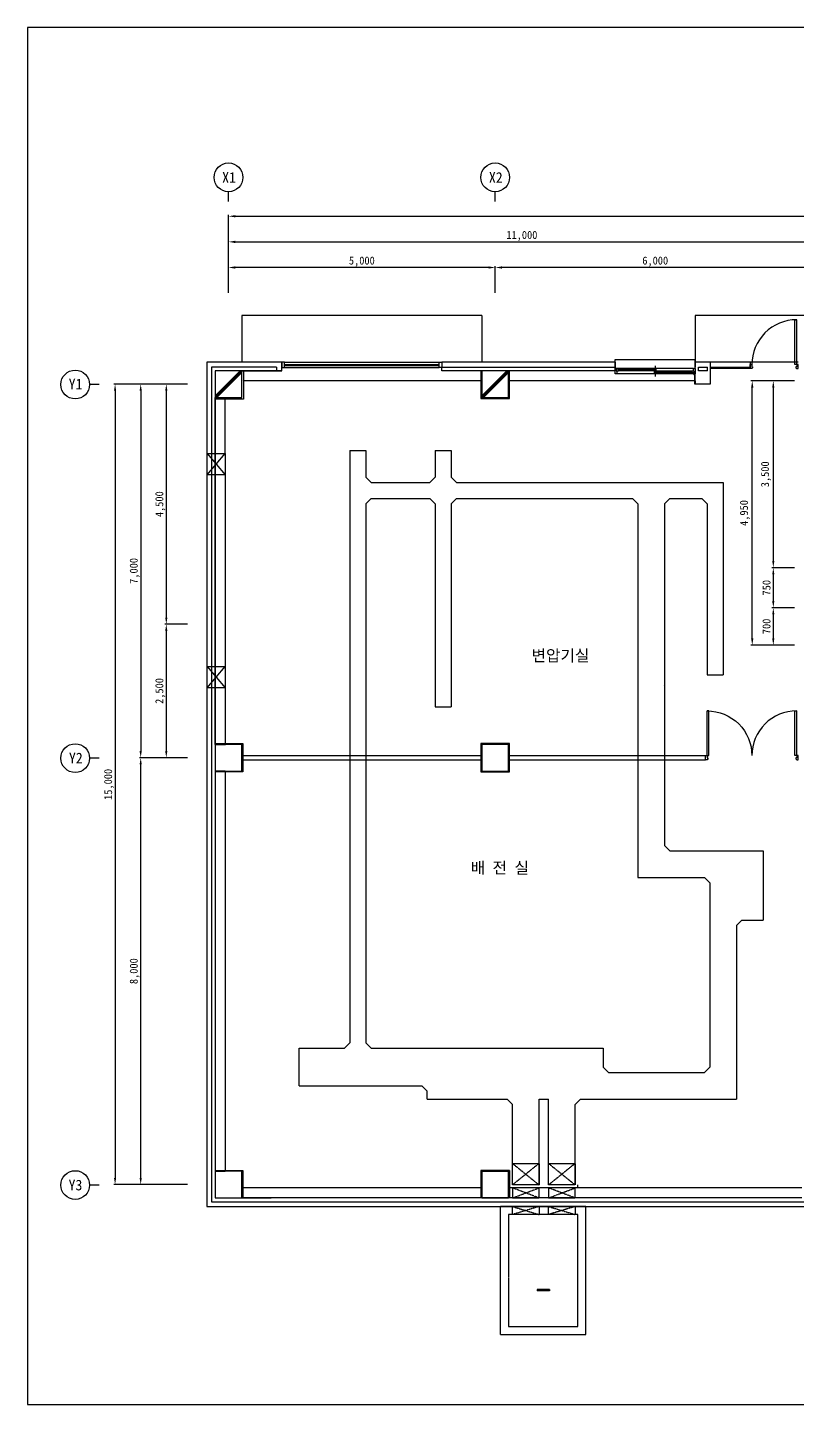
# Model space of a CAD drawing. Header units: millimetres. Extents: x 320488 to 370214, y 29749 to 97740.
# Drawn here: x 326014 to 340449, y 29749 to 55549 of the extents above; entities that cross this region are included whole.
import ezdxf
from ezdxf.enums import TextEntityAlignment as Align

# ---------------------------------------------------------------- set-up
doc = ezdxf.new("R2010")
doc.units = ezdxf.units.MM
doc.linetypes.add('HIDDEN', pattern=[0.375, 0.25, -0.125])
doc.layers.add('TX-PAPR', color=2, linetype='Continuous', plot=False)
for name, color, linetype in [('TZ-BASE', 253, 'Continuous'), ('TZ-DIMS', 1, 'Continuous'), ('TZ-LEAL', 1, 'Continuous'), ('TZ-LEAT', 3, 'Continuous')]:
    doc.layers.add(name, color=color, linetype=linetype)
doc.styles.get("Standard").update_dxf_attribs({"font": 'GulimChe.ttf'})
doc.linetypes.add('BATTINB', pattern='A,0,-0.0025,[134,GulimChe.ttf,S=0.0025,R=0,X=-0.0025,Y=0.01],-0.005,[134,GulimChe.ttf,S=0.0025,R=180,X=0.0025,Y=0.01],-0.0025', length=0.01)
doc.dimstyles.new('D50', dxfattribs={"dimscale": 50, "dimtxt": 3, "dimasz": 2.5, "dimexe": 0.5, "dimexo": 0.5, "dimgap": 0.5, "dimtad": 1, "dimdec": 0, "dimzin": 1, "dimdsep": 46, "dimlunit": 6, "dimtxsty": 'Standard', "dimcen": 1, "dimclrd": 1, "dimclre": 1, "dimclrt": 3, "dimadec": 0, "dimazin": 0, "dimtfac": 1, "dimtdec": 0, "dimtix": 1, "dimtmove": 2, "dimatfit": 3, "dimfxl": 0, "dimtvp": 2, "dimlwd": -1, "dimlwe": -1, "dimarcsym": 0})

# ---------------------------------------------------------------- blocks, each defined once
blk = doc.blocks.new('*D8')
at = {"layer": 'DEFPOINTS', "color": 0, "ltscale": 0.1}
for p in [(340782, 51533), (329782, 50551), (340782, 50551)]:
    blk.add_point(p, dxfattribs=at)
at = {"layer": 'TZ-DIMS', "color": 1, "ltscale": 0.1}
for p, q in [((329782, 50576), (329782, 51558)), ((329907, 51533), (340657, 51533)), ((340782, 50576), (340782, 51558))]:
    blk.add_line(p, q, dxfattribs=at)
for points in [[(329907, 51554), (329907, 51512), (329782, 51533)], [(340657, 51554), (340657, 51512), (340782, 51533)]]:
    blk.add_solid(points, dxfattribs=at)
at = {"layer": 'TZ-DIMS', "color": 3, "ltscale": 0.1, "insert": (335282, 51644), "char_height": 150, "attachment_point": 5}
blk.add_mtext('11,000', dxfattribs=at)
blk = doc.blocks.new('*D14')
at = {"layer": 'DEFPOINTS', "color": 0, "ltscale": 0.1}
for p in [(361782, 52013), (329782, 50551), (361782, 50551)]:
    blk.add_point(p, dxfattribs=at)
at = {"layer": 'TZ-DIMS', "color": 1, "ltscale": 0.1}
for p, q in [((329782, 50576), (329782, 52038)), ((329907, 52013), (361657, 52013)), ((361782, 50576), (361782, 52038))]:
    blk.add_line(p, q, dxfattribs=at)
for points in [[(329907, 52034), (329907, 51992), (329782, 52013)], [(361657, 52034), (361657, 51992), (361782, 52013)]]:
    blk.add_solid(points, dxfattribs=at)
at = {"layer": 'TZ-DIMS', "color": 3, "ltscale": 0.1, "insert": (345782, 52124), "char_height": 150, "attachment_point": 5}
blk.add_mtext('32,000', dxfattribs=at)
blk = doc.blocks.new('*D15')
at = {"layer": 'DEFPOINTS', "color": 0, "ltscale": 0.1}
for p in [(329036, 48868), (328616, 44368), (329036, 44368)]:
    blk.add_point(p, dxfattribs=at)
at = {"layer": 'TZ-DIMS', "color": 1, "ltscale": 0.1}
for p, q in [((329011, 48868), (328591, 48868)), ((328616, 48743), (328616, 44493)), ((329011, 44368), (328591, 44368))]:
    blk.add_line(p, q, dxfattribs=at)
for points in [[(328595, 48743), (328636, 48743), (328616, 48868)], [(328595, 44493), (328636, 44493), (328616, 44368)]]:
    blk.add_solid(points, dxfattribs=at)
at = {"layer": 'TZ-DIMS', "color": 3, "ltscale": 0.1, "insert": (328504, 46618), "char_height": 150, "attachment_point": 5, "rotation": 90}
blk.add_mtext('4,500', dxfattribs=at)
blk = doc.blocks.new('*D16')
at = {"layer": 'DEFPOINTS', "color": 0, "ltscale": 0.1}
for p in [(328136, 41868), (329036, 41868), (329036, 33868)]:
    blk.add_point(p, dxfattribs=at)
at = {"layer": 'TZ-DIMS', "color": 1, "ltscale": 0.1}
for p, q in [((329011, 41868), (328111, 41868)), ((328136, 33993), (328136, 41743)), ((329011, 33868), (328111, 33868))]:
    blk.add_line(p, q, dxfattribs=at)
for points in [[(328115, 41743), (328156, 41743), (328136, 41868)], [(328115, 33993), (328156, 33993), (328136, 33868)]]:
    blk.add_solid(points, dxfattribs=at)
at = {"layer": 'TZ-DIMS', "color": 3, "ltscale": 0.1, "insert": (328024, 37868), "char_height": 150, "attachment_point": 5, "rotation": 90}
blk.add_mtext('8,000', dxfattribs=at)
blk = doc.blocks.new('*D17')
at = {"layer": 'DEFPOINTS', "color": 0, "ltscale": 0.1}
for p in [(329036, 48868), (328136, 41868), (329036, 41868)]:
    blk.add_point(p, dxfattribs=at)
at = {"layer": 'TZ-DIMS', "color": 1, "ltscale": 0.1}
for p, q in [((329011, 48868), (328111, 48868)), ((328136, 48743), (328136, 41993)), ((329011, 41868), (328111, 41868))]:
    blk.add_line(p, q, dxfattribs=at)
for points in [[(328115, 48743), (328156, 48743), (328136, 48868)], [(328115, 41993), (328156, 41993), (328136, 41868)]]:
    blk.add_solid(points, dxfattribs=at)
at = {"layer": 'TZ-DIMS', "color": 3, "ltscale": 0.1, "insert": (328024, 45368), "char_height": 150, "attachment_point": 5, "rotation": 90}
blk.add_mtext('7,000', dxfattribs=at)
blk = doc.blocks.new('*D18')
at = {"layer": 'DEFPOINTS', "color": 0, "ltscale": 0.1}
for p in [(329036, 48868), (327656, 33868), (329036, 33868)]:
    blk.add_point(p, dxfattribs=at)
at = {"layer": 'TZ-DIMS', "color": 1, "ltscale": 0.1}
for p, q in [((329011, 48868), (327631, 48868)), ((327656, 48743), (327656, 33993)), ((329011, 33868), (327631, 33868))]:
    blk.add_line(p, q, dxfattribs=at)
for points in [[(327635, 48743), (327676, 48743), (327656, 48868)], [(327635, 33993), (327676, 33993), (327656, 33868)]]:
    blk.add_solid(points, dxfattribs=at)
at = {"layer": 'TZ-DIMS', "color": 3, "ltscale": 0.1, "insert": (327544, 41368), "char_height": 150, "attachment_point": 5, "rotation": 90}
blk.add_mtext('15,000', dxfattribs=at)
blk = doc.blocks.new('*D26')
at = {"layer": 'DEFPOINTS', "color": 0, "ltscale": 0.1}
for p in [(334782, 51053), (334782, 50551), (340782, 50551)]:
    blk.add_point(p, dxfattribs=at)
at = {"layer": 'TZ-DIMS', "color": 1, "ltscale": 0.1}
for p, q in [((334782, 50576), (334782, 51078)), ((340657, 51053), (334907, 51053)), ((340782, 50576), (340782, 51078))]:
    blk.add_line(p, q, dxfattribs=at)
for points in [[(334907, 51074), (334907, 51032), (334782, 51053)], [(340657, 51074), (340657, 51032), (340782, 51053)]]:
    blk.add_solid(points, dxfattribs=at)
at = {"layer": 'TZ-DIMS', "color": 3, "ltscale": 0.1, "insert": (337782, 51164), "char_height": 150, "attachment_point": 5}
blk.add_mtext('6,000', dxfattribs=at)
blk = doc.blocks.new('*D27')
at = {"layer": 'DEFPOINTS', "color": 0, "ltscale": 0.1}
for p in [(329782, 51053), (329782, 50551), (334782, 50551)]:
    blk.add_point(p, dxfattribs=at)
at = {"layer": 'TZ-DIMS', "color": 1, "ltscale": 0.1}
for p, q in [((329782, 50576), (329782, 51078)), ((334657, 51053), (329907, 51053)), ((334782, 50576), (334782, 51078))]:
    blk.add_line(p, q, dxfattribs=at)
for points in [[(329907, 51074), (329907, 51032), (329782, 51053)], [(334657, 51074), (334657, 51032), (334782, 51053)]]:
    blk.add_solid(points, dxfattribs=at)
at = {"layer": 'TZ-DIMS', "color": 3, "ltscale": 0.1, "insert": (332282, 51164), "char_height": 150, "attachment_point": 5}
blk.add_mtext('5,000', dxfattribs=at)
blk = doc.blocks.new('*D28')
at = {"layer": 'DEFPOINTS', "color": 0, "ltscale": 0.1}
for p in [(334782, 51053), (334782, 50551), (340782, 50551)]:
    blk.add_point(p, dxfattribs=at)
at = {"layer": 'TZ-DIMS', "color": 1, "ltscale": 0.1}
for p, q in [((334782, 50576), (334782, 51078)), ((340657, 51053), (334907, 51053)), ((340782, 50576), (340782, 51078))]:
    blk.add_line(p, q, dxfattribs=at)
for points in [[(334907, 51074), (334907, 51032), (334782, 51053)], [(340657, 51074), (340657, 51032), (340782, 51053)]]:
    blk.add_solid(points, dxfattribs=at)
at = {"layer": 'TZ-DIMS', "color": 3, "ltscale": 0.1, "insert": (337782, 51164), "char_height": 150, "attachment_point": 5}
blk.add_mtext('6,000', dxfattribs=at)
blk = doc.blocks.new('*D29')
at = {"layer": 'DEFPOINTS', "color": 0, "ltscale": 0.1}
for p in [(329782, 51053), (329782, 50551), (334782, 50551)]:
    blk.add_point(p, dxfattribs=at)
at = {"layer": 'TZ-DIMS', "color": 1, "ltscale": 0.1}
for p, q in [((329782, 50576), (329782, 51078)), ((334657, 51053), (329907, 51053)), ((334782, 50576), (334782, 51078))]:
    blk.add_line(p, q, dxfattribs=at)
for points in [[(329907, 51074), (329907, 51032), (329782, 51053)], [(334657, 51074), (334657, 51032), (334782, 51053)]]:
    blk.add_solid(points, dxfattribs=at)
at = {"layer": 'TZ-DIMS', "color": 3, "ltscale": 0.1, "insert": (332282, 51164), "char_height": 150, "attachment_point": 5}
blk.add_mtext('5,000', dxfattribs=at)
blk = doc.blocks.new('*D20')
at = {"layer": 'DEFPOINTS', "color": 0, "ltscale": 0.1}
for p in [(328744, 44368), (328616, 41868), (328744, 41868)]:
    blk.add_point(p, dxfattribs=at)
at = {"layer": 'TZ-DIMS', "color": 1, "ltscale": 0.1}
for p, q in [((328719, 44368), (328591, 44368)), ((328616, 44243), (328616, 41993)), ((328719, 41868), (328591, 41868))]:
    blk.add_line(p, q, dxfattribs=at)
for points in [[(328595, 44243), (328636, 44243), (328616, 44368)], [(328595, 41993), (328636, 41993), (328616, 41868)]]:
    blk.add_solid(points, dxfattribs=at)
at = {"layer": 'TZ-DIMS', "color": 3, "ltscale": 0.1, "insert": (328504, 43118), "char_height": 150, "attachment_point": 5, "rotation": 90}
blk.add_mtext('2,500', dxfattribs=at)
blk = doc.blocks.new('*D48')
at = {"layer": 'DEFPOINTS', "color": 0}
for p in [(340415, 48928), (339996, 45428), (340415, 45428)]:
    blk.add_point(p, dxfattribs=at)
at = {"layer": 'TZ-DIMS', "color": 1}
for p, q in [((340390, 48928), (339971, 48928)), ((339996, 48803), (339996, 45553)), ((340390, 45428), (339971, 45428))]:
    blk.add_line(p, q, dxfattribs=at)
for points in [[(339975, 48803), (340016, 48803), (339996, 48928)], [(339975, 45553), (340016, 45553), (339996, 45428)]]:
    blk.add_solid(points, dxfattribs=at)
at = {"layer": 'TZ-DIMS', "color": 3, "insert": (339860, 47178), "char_height": 150, "attachment_point": 5, "rotation": 90}
blk.add_mtext('3,500', dxfattribs=at)
blk = doc.blocks.new('*D49')
at = {"layer": 'DEFPOINTS', "color": 0}
for p in [(340415, 45428), (339996, 44678), (340415, 44678)]:
    blk.add_point(p, dxfattribs=at)
at = {"layer": 'TZ-DIMS', "color": 1}
for p, q in [((340390, 45428), (339971, 45428)), ((339996, 45303), (339996, 44803)), ((340390, 44678), (339971, 44678))]:
    blk.add_line(p, q, dxfattribs=at)
for points in [[(339975, 45303), (340016, 45303), (339996, 45428)], [(339975, 44803), (340016, 44803), (339996, 44678)]]:
    blk.add_solid(points, dxfattribs=at)
at = {"layer": 'TZ-DIMS', "color": 3, "insert": (339869, 45053), "char_height": 150, "attachment_point": 5, "rotation": 90}
blk.add_mtext('750', dxfattribs=at)
blk = doc.blocks.new('*D50')
at = {"layer": 'DEFPOINTS', "color": 0}
for p in [(340415, 44678), (339996, 43978), (340415, 43978)]:
    blk.add_point(p, dxfattribs=at)
at = {"layer": 'TZ-DIMS', "color": 1}
for p, q in [((340390, 44678), (339971, 44678)), ((339996, 44553), (339996, 44103)), ((340390, 43978), (339971, 43978))]:
    blk.add_line(p, q, dxfattribs=at)
for points in [[(339975, 44553), (340016, 44553), (339996, 44678)], [(339975, 44103), (340016, 44103), (339996, 43978)]]:
    blk.add_solid(points, dxfattribs=at)
at = {"layer": 'TZ-DIMS', "color": 3, "insert": (339869, 44328), "char_height": 150, "attachment_point": 5, "rotation": 90}
blk.add_mtext('700', dxfattribs=at)
blk = doc.blocks.new('*D51')
at = {"layer": 'DEFPOINTS', "color": 0}
for p in [(339601, 48928), (340415, 48928), (340415, 43978)]:
    blk.add_point(p, dxfattribs=at)
at = {"layer": 'TZ-DIMS', "color": 1}
for p, q in [((340390, 48928), (339576, 48928)), ((339601, 44103), (339601, 48803)), ((340390, 43978), (339576, 43978))]:
    blk.add_line(p, q, dxfattribs=at)
for points in [[(339580, 48803), (339622, 48803), (339601, 48928)], [(339580, 44103), (339622, 44103), (339601, 43978)]]:
    blk.add_solid(points, dxfattribs=at)
at = {"layer": 'TZ-DIMS', "color": 3, "insert": (339465, 46453), "char_height": 150, "attachment_point": 5, "rotation": 90}
blk.add_mtext('4,950', dxfattribs=at)

msp = doc.modelspace()

# ---------------------------------------------------------------- hatches: boundary and pattern name
at = {"layer": 'TZ-BASE', "linetype": 'BATTINB'}
h = msp.add_hatch(dxfattribs=at)
h.set_pattern_fill('_U', color=256, scale=2, angle=405, style=0, double=1, pattern_type=0)
h.set_pattern_definition([(225, (1166585.4582, -936531.555), (1.4142135624, -1.4142135624), []), (315, (1166585.4582, -936531.555), (1.4142135624, 1.4142135624), [])])
edge = h.paths.add_edge_path()
edge.add_line((338518.7, 49063.2), (338502.8, 49063.2))
edge.add_arc((338492.5, 49055), 13.2, 1.63491, 38.57879, ccw=False)
edge.add_arc((338493.1, 49055.1), 12.6, -39.46787, 1.48929, ccw=False)
edge.add_line((338502.8, 49047.1), (338518.7, 49047.1))
edge.add_line((338518.7, 49047.1), (338518.7, 49063.2))

# ---------------------------------------------------------------- linework, layer by layer
at = {"layer": 'TX-PAPR'}
msp.add_lwpolyline([(326014.2, 29749.3), (365814.2, 29749.3), (365814.2, 55549.3), (326014.2, 55549.3)], close=True, dxfattribs=at)
at = {"layer": 'TZ-BASE', "linetype": 'BATTINB'}
for p, q in [((330032.1, 50151.5), (330032.1, 49278.2)), ((334531.7, 50151.5), (330032.1, 50151.5)), ((334531.7, 50151.5), (334531.7, 49278.2)), ((340781.7, 50152.6), (338531.7, 50152.6)), ((330032, 49118.2), (329532, 48618.2)), ((330000.2, 49118.2), (329532, 48650)), ((330032, 49086.4), (329563.8, 48618.2)), ((334513.7, 49118.2), (334513.7, 48600.2)), ((335000.2, 49118.2), (334531.7, 48649.8)), ((335031.7, 49117.9), (334532, 48618.2)), ((335031.7, 49086.1), (334563.8, 48618.2)), ((335049.7, 48600.2), (335049.7, 49118.2)), ((338518.7, 49063.2), (338518.7, 48874.2)), ((334513.7, 48600.2), (335049.7, 48600.2)), ((329382, 47567.2), (329722, 47167.2)), ((329382, 47167.2), (329722, 47567.2)), ((329382, 43578.7), (329722, 43178.7)), ((329382, 43178.7), (329722, 43578.7)), ((329532, 42136.2), (330050, 42136.2)), ((330050, 42136.2), (330050, 41600.2)), ((330050, 41600.2), (329532, 41600.2)), ((329532, 34136.2), (330052, 34136.2)), ((330050, 34136.2), (330050, 33618.2)), ((335049.7, 34135.9), (334513.7, 34135.9)), ((334514.3, 34135.9), (335050.3, 34135.9)), ((334514.3, 34135.9), (334514.3, 33618.2)), ((335049.7, 34135.9), (335049.7, 33862.2)), ((335050.3, 34135.9), (335050.3, 33618.2))]:
    msp.add_line(p, q, dxfattribs=at)
at = {"layer": 'TZ-BASE'}
for p, q in [((338531.7, 50152.6), (338531.7, 49277.7)), ((329374, 49278.2), (329374, 33458.2)), ((330781.7, 49278.2), (329374, 49278.2)), ((330831.7, 49278.2), (333731.7, 49278.2)), ((337031.7, 49278.2), (333781.7, 49278.2)), ((337031.7, 49328.2), (338531.7, 49328.2)), ((337031.7, 49163.2), (337031.7, 49328.2)), ((337031.7, 49128.2), (337031.7, 49278.2)), ((337031.7, 49278.2), (337031.7, 49128.2)), ((338531.7, 49163.2), (338531.7, 49328.2)), ((340463.7, 49278.2), (338531.7, 49278.2)), ((329464, 49188.2), (329464, 33548.2)), ((330681.7, 49188.2), (329464, 49188.2)), ((329532, 49118.2), (329532, 41743.2)), ((330781.7, 49118.2), (329532, 49118.2)), ((330681.7, 49188.2), (330681.7, 49118.2)), ((330831.7, 49238.2), (333731.7, 49238.2)), ((330831.7, 49218.2), (333731.7, 49218.2)), ((330831.7, 49178.2), (333731.7, 49178.2)), ((333781.7, 49188.2), (337031.7, 49188.2)), ((333781.7, 49118.2), (333781.7, 49178.2)), ((335031.7, 49118.2), (333781.7, 49118.2)), ((338501.8, 49163.2), (337049.2, 49163.2)), ((337052.4, 49158.5), (337090.4, 49158.5)), ((337052.4, 49158.5), (337052.4, 49118.5)), ((337052.4, 49118.5), (337090.4, 49118.5)), ((338514.4, 49063.2), (337061.7, 49063.2)), ((337090.4, 49143.1), (337084.9, 49141.3)), ((337084.9, 49134.9), (337084.9, 49141.3)), ((337090.4, 49133.1), (337084.9, 49134.9)), ((337086.9, 49136.1), (337086.9, 49140.1)), ((337767.7, 49140.1), (337086.9, 49140.1)), ((337767.7, 49136.1), (337086.9, 49136.1)), ((337090.4, 49158.5), (337090.4, 49143.1)), ((337764.3, 49158.5), (337090.4, 49158.5)), ((337090.4, 49143.9), (337093.2, 49142.5)), ((337090.4, 49132.3), (337093.2, 49133.7)), ((337090.4, 49133.1), (337090.4, 49118.5)), ((337764.3, 49118.5), (337090.4, 49118.5)), ((337093.2, 49142.5), (337093.7, 49141.5)), ((337093.2, 49133.7), (337093.7, 49134.7)), ((337093.7, 49141.5), (337094.2, 49140.1)), ((337093.7, 49134.7), (337094.2, 49136.1)), ((337761, 49141.5), (337760.4, 49140.1)), ((337761, 49134.7), (337760.4, 49136.1)), ((337761.5, 49142.5), (337761, 49141.5)), ((337761.5, 49133.7), (337761, 49134.7)), ((337764.3, 49143.9), (337761.5, 49142.5)), ((337764.3, 49132.3), (337761.5, 49133.7)), ((337799.3, 49158.5), (337764.3, 49158.5)), ((337764.3, 49143.1), (337764.3, 49158.5)), ((337764.3, 49143.1), (337769.8, 49141.3)), ((337764.3, 49133.1), (337769.8, 49134.9)), ((337764.3, 49118.5), (337764.3, 49133.1)), ((337799.3, 49118.5), (337764.3, 49118.5)), ((337764.3, 49108), (337799.3, 49108)), ((337764.3, 49108), (337764.3, 49068)), ((337764.3, 49068), (337799.3, 49068)), ((337767.7, 49136.1), (337767.7, 49140.1)), ((337769.8, 49134.9), (337769.8, 49141.3)), ((337781.7, 49213.2), (337781.7, 49013.2)), ((337799.3, 49093.3), (337793.7, 49091.6)), ((337793.7, 49091.6), (337793.7, 49085.1)), ((337799.3, 49083.3), (337793.7, 49085.1)), ((337795.8, 49090.3), (338476.6, 49090.3)), ((337795.8, 49090.3), (337795.8, 49086.3)), ((337795.8, 49086.3), (338476.6, 49086.3)), ((337799.3, 49118.5), (337799.3, 49158.5)), ((338473.1, 49108), (337799.3, 49108)), ((337799.3, 49108), (337799.3, 49093.3)), ((337799.3, 49094.1), (337802, 49092.7)), ((337799.3, 49082.5), (337802, 49083.9)), ((337799.3, 49083.3), (337799.3, 49068)), ((338473.1, 49068), (337799.3, 49068)), ((337802, 49092.7), (337802.5, 49091.8)), ((337802, 49083.9), (337802.5, 49084.9)), ((337802.5, 49091.8), (337803.1, 49090.3)), ((337802.5, 49084.9), (337803.1, 49086.3)), ((338469.8, 49091.8), (338469.3, 49090.3)), ((338469.8, 49084.9), (338469.3, 49086.3)), ((338470.3, 49092.7), (338469.8, 49091.8)), ((338470.3, 49083.9), (338469.8, 49084.9)), ((338473.1, 49094.1), (338470.3, 49092.7)), ((338473.1, 49082.5), (338470.3, 49083.9)), ((338473.1, 49093.3), (338473.1, 49108)), ((338511.1, 49108), (338473.1, 49108)), ((338473.1, 49093.3), (338478.6, 49091.6)), ((338473.1, 49083.3), (338478.6, 49085.1)), ((338473.1, 49068), (338473.1, 49083.3)), ((338511.1, 49068), (338473.1, 49068)), ((338476.6, 49090.3), (338476.6, 49086.3)), ((338478.6, 49091.6), (338478.6, 49085.1)), ((338511.1, 49068), (338511.1, 49108)), ((338531.7, 48928.2), (338531.7, 49093.2)), ((338531.7, 48938.2), (338531.7, 49088.2)), ((338592.1, 49188.2), (338762, 49188.2)), ((338762, 49118.2), (338592.1, 49118.2)), ((338819.7, 49188.2), (339563.7, 49188.2)), ((339563.7, 49157.5), (338819.9, 49157.5)), ((329531.7, 48928.2), (329532, 48928.2)), ((334513.7, 48928.2), (330062, 48928.2)), ((333801.7, 48927.2), (333801.7, 48927.5)), ((338531.7, 48928.2), (335049.7, 48928.2)), ((338518.7, 48874.2), (338531.7, 48874.2)), ((338531.7, 48874.2), (338819.7, 48874.2)), ((329722, 47567.2), (329722, 48588.2)), ((332054.5, 47622.2), (332054.5, 36522.2)), ((332054.5, 47622.2), (332354.5, 47622.2)), ((332354.5, 47622.2), (332354.5, 47122.2)), ((333654.5, 47622.2), (333654.5, 47122.2)), ((333654.5, 47622.2), (333954.5, 47622.2)), ((333954.5, 47622.2), (333954.5, 47122.2)), ((329722, 47167.2), (329722, 42118.2)), ((332354.5, 47122.2), (332454.5, 47022.2)), ((332454.5, 47022.2), (333554.5, 47022.2)), ((333554.5, 47022.2), (333654.5, 47122.2)), ((334054.5, 47022.2), (333954.5, 47122.2)), ((334054.5, 47022.2), (339054.5, 47022.2)), ((339054.5, 47022.2), (339054.5, 43422.2)), ((332454.5, 46722.2), (332354.5, 46622.2)), ((332454.5, 46722.2), (333554.5, 46722.2)), ((333554.5, 46722.2), (333654.5, 46622.2)), ((333954.5, 46622.2), (334054.5, 46722.2)), ((334054.5, 46722.2), (337354.5, 46722.2)), ((337354.5, 46722.2), (337454.5, 46622.2)), ((337954.5, 46622.2), (338054.5, 46722.2)), ((338054.5, 46722.2), (338654.5, 46722.2)), ((338754.5, 46622.2), (338654.5, 46722.2)), ((332354.5, 46622.2), (332354.5, 36522.2)), ((333654.5, 46622.2), (333654.5, 42822.2)), ((333954.5, 46622.2), (333954.5, 42822.2)), ((337454.5, 46622.2), (337454.5, 39622.2)), ((337954.5, 46622.2), (337954.5, 40222.2)), ((338754.5, 46622.2), (338754.5, 43422.2)), ((338754.5, 43422.2), (339054.5, 43422.2)), ((333654.5, 42822.2), (333954.5, 42822.2)), ((329532, 41618.2), (329532, 34118.2)), ((329722, 41618.2), (329722, 34136.2)), ((329374, 40718.1), (329374, 33458.2)), ((329464, 40618.1), (329464, 33548.2)), ((337954.5, 40222.2), (338054.5, 40122.2)), ((338054.5, 40122.2), (339804.5, 40122.2)), ((338054.5, 40122.2), (339804.5, 40122.2)), ((339804.5, 40122.2), (339804.5, 38822.2)), ((337454.5, 39622.2), (338704.5, 39622.2)), ((337454.5, 39622.2), (338704.5, 39622.2)), ((338704.5, 39622.2), (338804.5, 39522.2)), ((338704.5, 39622.2), (338804.5, 39522.2)), ((338804.5, 39522.2), (338804.5, 36072.2)), ((338804.5, 39522.2), (338804.5, 36072.2)), ((339304.5, 38722.2), (339404.5, 38822.2)), ((339304.5, 38722.2), (339304.5, 35472.2)), ((339404.5, 38822.2), (339804.5, 38822.2)), ((339304.5, 38572.2), (339304.5, 35472.2)), ((331104.5, 36422.2), (331954.5, 36422.2)), ((331104.5, 35722.2), (331104.5, 36422.2)), ((331954.5, 36422.2), (332054.5, 36522.2)), ((332354.5, 36522.2), (332454.5, 36422.2)), ((332454.5, 36422.2), (336804.5, 36422.2)), ((336804.5, 36422.2), (336804.5, 36072.2)), ((336804.5, 36072.2), (336904.5, 35972.2)), ((336904.5, 35972.2), (338704.5, 35972.2)), ((338704.5, 35972.2), (338804.5, 36072.2)), ((331104.5, 35722.2), (333404.5, 35722.2)), ((333504.5, 35622.2), (333404.5, 35722.2)), ((333504.5, 35472.2), (333504.5, 35622.2)), ((333504.5, 35472.2), (335004.5, 35472.2)), ((335104.5, 35372.2), (335004.5, 35472.2)), ((335104.5, 33862.2), (335104.5, 35372.2)), ((335604.5, 33862.2), (335604.5, 35472.2)), ((335604.5, 35472.2), (335781.5, 35472.2)), ((335781.5, 33862.2), (335781.5, 35472.2)), ((336281.5, 35372.2), (336381.5, 35472.2)), ((336281.5, 33862.2), (336281.5, 35372.2)), ((336381.5, 35472.2), (339304.5, 35472.2)), ((334532.3, 33807.2), (330050, 33807.2)), ((340532, 33807.2), (335032.3, 33807.2)), ((329464, 33548.2), (352362, 33548.2)), ((330032, 33618.2), (330582, 33618.2)), ((334532.3, 33618.2), (330032, 33618.2)), ((340532, 33618.2), (335032.3, 33618.2)), ((329374, 33458.2), (352462, 33458.2)), ((335796.9, 31903.7), (335566.6, 31903.7)), ((335796.9, 31903.7), (335566.6, 31903.7)), ((335566.6, 31903.7), (335566.6, 31880.9)), ((335566.6, 31903.7), (335566.6, 31880.9)), ((335796.9, 31880.9), (335566.6, 31880.9)), ((335796.9, 31880.9), (335566.6, 31880.9)), ((335796.9, 31903.7), (335796.9, 31880.9)), ((335796.9, 31903.7), (335796.9, 31880.9))]:
    msp.add_line(p, q, dxfattribs=at)
at = {"layer": 'TZ-BASE', "ltscale": 0.1}
for p, q in [((330781.2, 49118.2), (330781.2, 49278.2)), ((338819.7, 48874.2), (338819.7, 49278.2)), ((339563.7, 49278.2), (339563.7, 49233.5)), ((330032, 49118.2), (330781.2, 49118.2)), ((330681.7, 49118.2), (330781.2, 49118.2)), ((337031.7, 49118.2), (335031.7, 49118.2)), ((338592.1, 49118.2), (338592.1, 49188.2)), ((338762, 49118.2), (338762, 49188.2)), ((339563.7, 49233.5), (339563.7, 49157.5)), ((338531.7, 48928.2), (338531.7, 48874.2)), ((329532, 42118.2), (329532, 48618.2)), ((337463.7, 43222.2), (337454.5, 43213)), ((337947.3, 43222.2), (337954.5, 43215)), ((329532, 42118.2), (329723, 42118.2)), ((330050, 41906.2), (334513.7, 41906.2)), ((330050, 41830.2), (334513.7, 41830.2)), ((335049.7, 41906.2), (338724, 41906.2)), ((335049.7, 41830.2), (338724, 41830.2)), ((329722, 41618.2), (329532, 41618.2)), ((329722, 41600.2), (329722, 41618.2)), ((329532, 34118.2), (329722, 34118.2)), ((336333.3, 33808.2), (336333.3, 33862.2)), ((334881.5, 31058.2), (334881.7, 33458.2)), ((336481.7, 33458.2), (334881.7, 33458.2)), ((336481.7, 31058.2), (336481.7, 33458.2)), ((334881.5, 31058.2), (336481.7, 31058.2))]:
    msp.add_line(p, q, dxfattribs=at)
at = {"layer": 'TZ-BASE', "linetype": 'HIDDEN', "ltscale": 8}
for p, q in [((335604.5, 34266.2), (335104.5, 33862.2)), ((335104.5, 34266.2), (335604.5, 33862.2)), ((336281.5, 34266.2), (335781.5, 33862.2)), ((335781.5, 34266.2), (336281.5, 33862.2)), ((335604.5, 33618.2), (335104.5, 33807.2)), ((335104.5, 33618.2), (335604.5, 33807.2)), ((336281.5, 33618.2), (335781.5, 33807.2)), ((335781.5, 33618.2), (336281.5, 33807.2)), ((335604.5, 33458.2), (335104.5, 33308.2)), ((335104.7, 33458.2), (335604.7, 33308.2)), ((336281.5, 33458.2), (335781.5, 33308.2)), ((336281.7, 33458.2), (335781.7, 33308.2)), ((335781.7, 33458.2), (336281.7, 33308.2))]:
    msp.add_line(p, q, dxfattribs=at)
at = {"layer": 'TZ-BASE', "ltscale": 0.1}
for points in [[(340433.7, 49233.5), (340433.7, 50073.5, 0.4142136), (339593.7, 49233.5, 0.4142136)], [(338754, 41906.2), (338754, 42746.2, -0.4142136), (339594, 41906.2, -0.4142136)], [(340434, 41906.2), (340434, 42746.2, 0.4142136), (339594, 41906.2, 0.4142136)]]:
    msp.add_lwpolyline(points, format="xyb", dxfattribs=at)
for points in [[(340433.7, 49233.5), (340398.7, 49233.5), (340398.7, 50073.5), (340433.7, 50073.5)], [(338819.7, 49278.2), (338531.7, 49278.2), (338531.7, 49188.2)], [(338592.1, 49188.2), (338762, 49188.2)], [(338754, 41906.2), (338789, 41906.2), (338789, 42746.2), (338754, 42746.2)], [(340434, 41906.2), (340399, 41906.2), (340399, 42746.2), (340434, 42746.2)]]:
    msp.add_lwpolyline(points, dxfattribs=at)
at = {"layer": 'TZ-BASE'}
for points in [[(330781.7, 49178.2), (330831.7, 49178.2), (330831.7, 49278.2), (330781.7, 49278.2)], [(330781.7, 49178.2), (330831.7, 49178.2), (330831.7, 49278.2), (330781.7, 49278.2)], [(333781.7, 49178.2), (333731.7, 49178.2), (333731.7, 49278.2), (333781.7, 49278.2)], [(333781.7, 49178.2), (333731.7, 49178.2), (333731.7, 49278.2), (333781.7, 49278.2)], [(329532, 48618.2), (330032, 48618.2), (330032, 49118.2), (329532, 49118.2)], [(334531.7, 48618.2), (335031.7, 48618.2), (335031.7, 49118.2), (334531.7, 49118.2)], [(337031.7, 49163.2), (337049.2, 49163.2), (337049.2, 49114.2), (337061.7, 49114.2), (337061.7, 49112.1), (337061.7, 49063.2), (337031.7, 49063.2)], [(338531.7, 49063.2), (338514.3, 49063.2), (338514.3, 49112.2), (338501.7, 49112.2), (338501.7, 49114.3), (338501.7, 49163.2), (338531.7, 49163.2)], [(329532, 41618.2), (330032, 41618.2), (330032, 42118.2), (329532, 42118.2)], [(334531.7, 41618.2), (335031.7, 41618.2), (335031.7, 42118.2), (334531.7, 42118.2)], [(329532, 33618.2), (330032, 33618.2), (330032, 34118.2), (329532, 34118.2)], [(334531.7, 33617.9), (335031.7, 33617.9), (335031.7, 34117.9), (334531.7, 34117.9)], [(335032.3, 33617.9), (334532.3, 33617.9), (334532.3, 34117.9), (335032.3, 34117.9)]]:
    msp.add_lwpolyline(points, close=True, dxfattribs=at)
at = {"layer": 'TZ-BASE', "linetype": 'BATTINB'}
for points in [[(330062, 49118.2), (330062, 48588.2), (329532, 48588.2)], [(330050, 48928.2), (330050, 48927.2)]]:
    msp.add_lwpolyline(points, dxfattribs=at)
msp.add_lwpolyline([(338518.7, 49063.2), (338502.8, 49063.2, -0.162609), (338505.7, 49055.4, -0.1806365), (338502.8, 49047.1), (338518.7, 49047.1)], format="xyb", close=True, dxfattribs=at)
at = {"layer": 'TZ-BASE', "ltscale": 0.1}
for points in [[(339563.7, 49233.5), (339593.7, 49233.5), (339593.7, 49193.5), (339608.7, 49193.5), (339608.7, 49175.5), (339593.7, 49157.5), (339563.7, 49157.5)], [(340463.7, 49233.5), (340433.7, 49233.5), (340433.7, 49193.5), (340418.7, 49193.5), (340418.7, 49175.5), (340433.7, 49157.5), (340463.7, 49157.5)], [(338724, 41906.2), (338754, 41906.2), (338754, 41866.2), (338769, 41866.2), (338769, 41848.2), (338754, 41830.2), (338724, 41830.2)], [(340464, 41906.2), (340434, 41906.2), (340434, 41866.2), (340419, 41866.2), (340419, 41848.2), (340434, 41830.2), (340464, 41830.2)]]:
    msp.add_lwpolyline(points, close=True, dxfattribs=at)
at = {"layer": 'TZ-BASE', "linetype": 'BATTINB'}
for points in [[(329382, 47167.2), (329382, 47567.2), (329722, 47567.2), (329722, 47167.2)], [(329382, 43178.7), (329382, 43578.7), (329722, 43578.7), (329722, 43178.7)], [(334513.7, 42136.2), (334513.7, 41600.2), (335049.7, 41600.2), (335049.7, 42136.2)]]:
    msp.add_lwpolyline(points, close=True, dxfattribs=at)
at = {"layer": 'TZ-BASE', "linetype": 'HIDDEN', "ltscale": 5}
for points in [[(335604.5, 33862.2), (335104.5, 33862.2), (335104.5, 34266.2), (335604.5, 34266.2)], [(336281.5, 33862.2), (335781.5, 33862.2), (335781.5, 34266.2), (336281.5, 34266.2)], [(335604.5, 33807.2), (335104.5, 33807.2), (335104.5, 33618.2), (335604.5, 33618.2)], [(336281.5, 33807.2), (335781.5, 33807.2), (335781.5, 33618.2), (336281.5, 33618.2)], [(335604.5, 33308.2), (335104.5, 33308.2), (335104.5, 33458.2), (335604.5, 33458.2)], [(336281.5, 33308.2), (335781.5, 33308.2), (335781.5, 33458.2), (336281.5, 33458.2)], [(336281.7, 33308.2), (335781.7, 33308.2), (335781.7, 33458.2), (336281.7, 33458.2)]]:
    msp.add_lwpolyline(points, close=True, dxfattribs=at)
msp.add_lwpolyline([(336331.7, 31208.2), (336332, 33308.2), (335031.7, 33308.2), (335031.5, 31208.2), (336331.7, 31208.2)], dxfattribs=at)
at = {"layer": 'TZ-BASE'}
for centre, start, end in [((330071.3, 48873.9), 270, 0), ((333801, 48927.5), 0, 90)]:
    msp.add_arc(centre, 0.7, start, end, dxfattribs=at)
at = {"layer": 'TZ-LEAL', "ltscale": 0.1}
for p, q in [((329782, 52292.2), (329782, 52472)), ((329782, 52292.2), (329782, 52472)), ((334781.7, 52292.2), (334781.7, 52472)), ((327358.1, 48860.2), (327178.3, 48860.2)), ((327358.1, 41860.2), (327178.3, 41860.2)), ((327358.1, 33860.2), (327178.3, 33860.2))]:
    msp.add_line(p, q, dxfattribs=at)
for centre in [(329782, 52741.6), (329782, 52741.6), (334781.7, 52741.6), (326908.7, 48860.2), (326908.7, 41860.2), (326908.7, 33860.2)]:
    msp.add_circle(centre, 269.6, dxfattribs=at)

# ---------------------------------------------------------------- texts
at = {"layer": 'TZ-BASE', "linetype": 'BATTINB', "ltscale": 0.1}
for s, p in [('변압기실', (336005.6, 43782.2)), ('배 전 실', (334867.8, 39804.5))]:
    msp.add_text(s, height=216, dxfattribs=at).set_placement(p, align=Align.MIDDLE_CENTER)
at = {"layer": 'TZ-LEAT', "ltscale": 0.1}
for s, p in [('X1', (329792.3, 52739.6)), ('X2', (334793.3, 52739.6)), ('Y1', (326915, 48869.7)), ('Y2', (326920, 41862.7)), ('Y3', (326913, 33860.7))]:
    msp.add_text(s, height=200, dxfattribs=at).set_placement(p, align=Align.MIDDLE_CENTER)

# ---------------------------------------------------------------- dimensions: what is measured, and where the dimension line sits
at = {"layer": 'TZ-DIMS', "ltscale": 0.1}
for base, p1, p2, picture, middle in [((361782, 52012.9), (329782, 50551.5), (361782, 50551.5), '*D14', (345782, 52124)), ((340782, 51532.9), (329782, 50551.5), (340782, 50551.5), '*D8', (335282, 51644.1)), ((329782, 51052.9), (334781.7, 50551.5), (329782, 50551.5), '*D27', (332281.9, 51164)), ((329782, 51052.9), (334781.7, 50551.5), (329782, 50551.5), '*D29', (332281.9, 51164)), ((334781.7, 51052.9), (340781.7, 50551.5), (334781.7, 50551.5), '*D26', (337781.7, 51164)), ((334781.7, 51052.9), (340781.7, 50551.5), (334781.7, 50551.5), '*D28', (337781.7, 51164))]:
    dim = msp.add_linear_dim(base=base, p1=p1, p2=p2, dimstyle='D50', dxfattribs=at)
    dim.commit()
    dim.dimension.update_dxf_attribs({"geometry": picture, "text_midpoint": middle})
for base, p1, p2, angle, picture, middle in [((327655.5, 33868.2), (329036, 48868.2), (329036, 33868.2), 90, '*D18', (327544.3, 41368.2)), ((328135.5, 41868.2), (329036, 48868.2), (329036, 41868.2), 90, '*D17', (328024.4, 45368.2)), ((328615.5, 44368.2), (329036, 48868.2), (329036, 44368.2), 90, '*D15', (328504.3, 46618.2)), ((328615.5, 41868.2), (328744.4, 44368.2), (328744.4, 41868.2), 270, '*D20', (328504.4, 43118.2)), ((328135.5, 41868.2), (329036, 33868.2), (329036, 41868.2), 90, '*D16', (328024.4, 37868.2))]:
    dim = msp.add_linear_dim(base=base, p1=p1, p2=p2, angle=angle, dimstyle='D50', dxfattribs=at)
    dim.commit()
    dim.dimension.update_dxf_attribs({"geometry": picture, "text_midpoint": middle})
at = {"layer": 'TZ-DIMS'}
for base, p1, p2, picture, middle in [((339601.1, 48928.2), (340415.4, 43978.2), (340415.4, 48928.2), '*D51', (339465, 46453.2)), ((339995.6, 45428.2), (340415.4, 48928.2), (340415.4, 45428.2), '*D48', (339859.6, 47178.2)), ((339995.6, 44678.2), (340415.4, 45428.2), (340415.4, 44678.2), '*D49', (339868.7, 45053.2)), ((339995.6, 43978.2), (340415.4, 44678.2), (340415.4, 43978.2), '*D50', (339868.7, 44328.2))]:
    dim = msp.add_linear_dim(base=base, p1=p1, p2=p2, angle=90, dimstyle='D50', override={"dimgap": 1}, dxfattribs=at)
    dim.commit()
    dim.dimension.update_dxf_attribs({"geometry": picture, "text_midpoint": middle})

doc.saveas('drawing.dxf')
